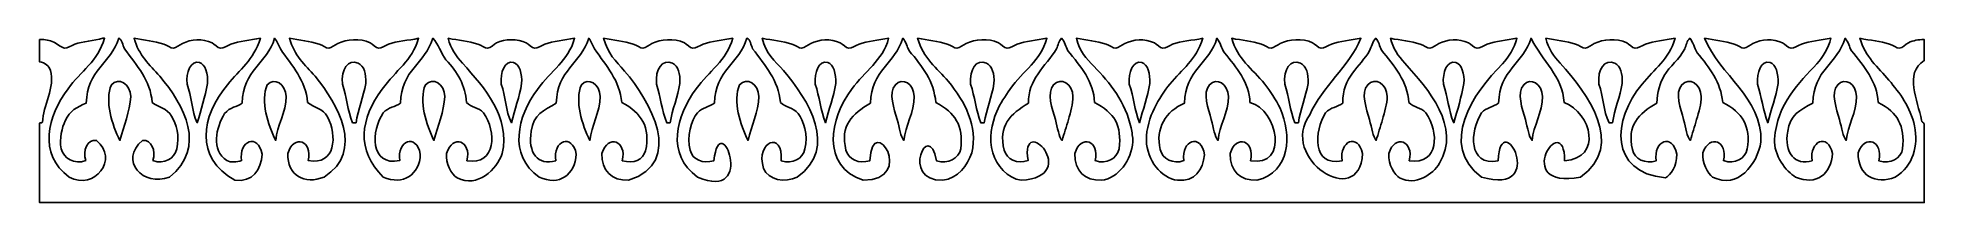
# Model space of a CAD drawing. Header units: centimetres. Extents: x -6.8 to 6.8, y -0.7 to 0.6.
import ezdxf

# ---------------------------------------------------------------- set-up
doc = ezdxf.new("R2010")
doc.units = ezdxf.units.CM
doc.header["$MEASUREMENT"] = 0
doc.layers.add('Layer 1', color=7, linetype='Continuous')

msp = doc.modelspace()

# ---------------------------------------------------------------- linework, layer by layer
at = {"layer": 'Layer 1', "color": 236}
for points, knots in [([(-6.35395, 0.59215), (-6.3512, 0.59215), (-6.34845, 0.59215), (-6.34572, 0.59215), (-6.34572, 0.59215), (-6.39229, 0.42745), (-6.51974, 0.35381), (-6.60914, 0.22885), (-6.60914, 0.22885), (-6.75727, 0.03091), (-6.82868, -0.24306), (-6.60091, -0.40813), (-6.60091, -0.40813), (-6.41755, -0.5071), (-6.23959, -0.2787), (-6.40337, -0.14392), (-6.40337, -0.14392), (-6.47171, -0.13511), (-6.50423, -0.21676), (-6.48158, -0.29018), (-6.48158, -0.29018), (-6.56405, -0.31868), (-6.64313, -0.27409), (-6.65856, -0.20525), (-6.65856, -0.20525), (-6.67541, -0.12995), (-6.65195, -0.05192), (-6.62975, -0.00234), (-6.62975, -0.00234), (-6.5976, 0.06944), (-6.54365, 0.09796), (-6.47746, 0.12503), (-6.47746, 0.12503), (-6.47174, 0.36387), (-6.29863, 0.41078), (-6.24283, 0.59215), (-6.24283, 0.59215), (-6.21727, 0.58247), (-6.21508, 0.54336), (-6.20169, 0.51664), (-6.20169, 0.51664), (-6.10882, 0.39117), (-6.01609, 0.29141), (-6, 0.12974), (-6, 0.12974), (-5.95695, 0.0918), (-5.89398, 0.0887), (-5.86006, 0.03065), (-5.86006, 0.03065), (-5.82754, -0.02499), (-5.80048, -0.11339), (-5.82302, -0.20528), (-5.82302, -0.20528), (-5.84069, -0.27733), (-5.91052, -0.31799), (-5.9959, -0.29021), (-5.9959, -0.29021), (-5.97394, -0.21703), (-6.00442, -0.13887), (-6.06998, -0.14395), (-6.06998, -0.14395), (-6.24548, -0.28874), (-6.06239, -0.48441), (-5.87654, -0.40816), (-5.87654, -0.40816), (-5.60531, -0.19723), (-5.76725, 0.11052), (-5.94652, 0.31849), (-5.94652, 0.31849), (-6.02039, 0.40252), (-6.09844, 0.46959), (-6.13173, 0.59215), (-6.13173, 0.59215), (-6.05897, 0.57747), (-5.98433, 0.57302), (-5.91771, 0.54968), (-5.91771, 0.54968), (-5.89302, 0.54103), (-5.86609, 0.52095), (-5.84773, 0.52137), (-5.84773, 0.52137), (-5.82781, 0.52182), (-5.80085, 0.54502), (-5.78188, 0.55439), (-5.78188, 0.55439), (-5.72036, 0.58476), (-5.63752, 0.59326), (-5.56786, 0.55913), (-5.56786, 0.55913), (-5.54982, 0.55029), (-5.52899, 0.52283), (-5.50613, 0.52137), (-5.50613, 0.52137), (-5.48637, 0.5201), (-5.45829, 0.5405), (-5.43205, 0.54968), (-5.43205, 0.54968), (-5.37016, 0.57135), (-5.29296, 0.57781), (-5.218, 0.59215), (-5.218, 0.59215), (-5.26975, 0.43263), (-5.36646, 0.36852), (-5.45671, 0.25713), (-5.45671, 0.25713), (-5.6472, 0.02742), (-5.69555, -0.26732), (-5.40321, -0.43174), (-5.40321, -0.43174), (-5.27303, -0.44567), (-5.21442, -0.35697), (-5.20567, -0.24299), (-5.20567, -0.24299), (-5.23438, -0.08975), (-5.37714, -0.1456), (-5.35386, -0.29019), (-5.35386, -0.29019), (-5.39029, -0.30196), (-5.43001, -0.30397), (-5.46086, -0.29019), (-5.46086, -0.29019), (-5.57971, -0.21102), (-5.5378, -0.05347), (-5.47732, 0.04954), (-5.47732, 0.04954), (-5.43795, 0.09783), (-5.38575, 0.09568), (-5.34974, 0.12503), (-5.34974, 0.12503), (-5.34405, 0.36387), (-5.17093, 0.41078), (-5.11513, 0.59215), (-5.11513, 0.59215), (-5.09587, 0.56987), (-5.08669, 0.54151), (-5.07396, 0.51664), (-5.07396, 0.51664), (-4.98592, 0.38898), (-4.8925, 0.29085), (-4.8764, 0.12974), (-4.8764, 0.12974), (-4.83216, 0.09077), (-4.76546, 0.0873), (-4.73236, 0.02592), (-4.73236, 0.02592), (-4.66133, -0.11086), (-4.67344, -0.32568), (-4.8723, -0.2902), (-4.8723, -0.2902), (-4.83834, -0.14664), (-4.97561, -0.09636), (-5.02047, -0.23829), (-5.02047, -0.23829), (-5.02441, -0.39957), (-4.89774, -0.46453), (-4.75705, -0.40815), (-4.75705, -0.40815), (-4.46393, -0.22012), (-4.65594, 0.11477), (-4.8229, 0.3185), (-4.8229, 0.3185), (-4.89701, 0.40277), (-4.9726, 0.46611), (-5.00811, 0.59216), (-5.00811, 0.59216), (-4.93651, 0.57785), (-4.85941, 0.57255), (-4.79409, 0.54969), (-4.79409, 0.54969), (-4.76856, 0.54075), (-4.74265, 0.52096), (-4.72411, 0.52138), (-4.72411, 0.52138), (-4.70432, 0.52183), (-4.67749, 0.5449), (-4.65826, 0.5544), (-4.65826, 0.5544), (-4.59481, 0.58575), (-4.49663, 0.59488), (-4.42365, 0.55914), (-4.42365, 0.55914), (-4.40542, 0.5502), (-4.38494, 0.52287), (-4.36192, 0.52138), (-4.36192, 0.52138), (-4.34168, 0.52008), (-4.31832, 0.53998), (-4.29194, 0.54969), (-4.29194, 0.54969), (-4.23045, 0.57231), (-4.14806, 0.57647), (-4.07384, 0.59216), (-4.07384, 0.59216), (-4.12221, 0.42637), (-4.23841, 0.36515), (-4.33726, 0.22412), (-4.33726, 0.22412), (-4.49391, 0.01735), (-4.53052, -0.21706), (-4.32906, -0.40813), (-4.32906, -0.40813), (-4.18693, -0.471), (-4.06376, -0.39061), (-4.06151, -0.24298), (-4.06151, -0.24298), (-4.09022, -0.08974), (-4.23298, -0.14559), (-4.2097, -0.29018), (-4.2097, -0.29018), (-4.42709, -0.33227), (-4.4186, -0.07168), (-4.32905, 0.05425), (-4.32905, 0.05425), (-4.29246, 0.09558), (-4.2433, 0.09642), (-4.20557, 0.12503), (-4.20557, 0.12503), (-4.19988, 0.36387), (-4.02676, 0.41078), (-3.97096, 0.59215), (-3.97096, 0.59215), (-3.92863, 0.55114), (-3.91327, 0.48557), (-3.87629, 0.43644), (-3.87629, 0.43644), (-3.79178, 0.35023), (-3.73519, 0.25137), (-3.72812, 0.12973), (-3.72812, 0.12973), (-3.69264, 0.09327), (-3.64163, 0.09602), (-3.60464, 0.05422), (-3.60464, 0.05422), (-3.5084, -0.07616), (-3.51168, -0.32811), (-3.72402, -0.29024), (-3.72402, -0.29024), (-3.69006, -0.14668), (-3.82733, -0.0964), (-3.87219, -0.23833), (-3.87219, -0.23833), (-3.8783, -0.30932), (-3.83999, -0.38814), (-3.79398, -0.41293), (-3.79398, -0.41293), (-3.64851, -0.49122), (-3.50693, -0.3516), (-3.46883, -0.23833), (-3.46883, -0.23833), (-3.41128, 0.02584), (-3.59247, 0.2306), (-3.75693, 0.41281), (-3.75693, 0.41281), (-3.80231, 0.46258), (-3.84207, 0.51819), (-3.85983, 0.59209), (-3.85983, 0.59209), (-3.78591, 0.57719), (-3.71275, 0.57307), (-3.64581, 0.54962), (-3.64581, 0.54962), (-3.62046, 0.54076), (-3.59453, 0.52089), (-3.57583, 0.52131), (-3.57583, 0.52131), (-3.55223, 0.52184), (-3.53164, 0.54843), (-3.50998, 0.55907), (-3.50998, 0.55907), (-3.44944, 0.58873), (-3.35946, 0.59019), (-3.29596, 0.55907), (-3.29596, 0.55907), (-3.27768, 0.5501), (-3.25664, 0.52274), (-3.23423, 0.52131), (-3.23423, 0.52131), (-3.21425, 0.52004), (-3.18745, 0.54004), (-3.16015, 0.54962), (-3.16015, 0.54962), (-3.09988, 0.57073), (-3.02019, 0.57812), (-2.94613, 0.59209), (-2.94613, 0.59209), (-2.99172, 0.42474), (-3.11623, 0.36248), (-3.21365, 0.22405), (-3.21365, 0.22405), (-3.35942, 0.02887), (-3.42893, -0.24845), (-3.20129, -0.4082), (-3.20129, -0.4082), (-3.05756, -0.47611), (-2.94304, -0.39267), (-2.93377, -0.24305), (-2.93377, -0.24305), (-2.96157, -0.08968), (-3.10527, -0.14549), (-3.08196, -0.29025), (-3.08196, -0.29025), (-3.21079, -0.32925), (-3.28662, -0.23225), (-3.25891, -0.07792), (-3.25891, -0.07792), (-3.24517, 0.04341), (-3.16732, 0.0709), (-3.07783, 0.12496), (-3.07783, 0.12496), (-3.07214, 0.3638), (-2.89902, 0.41071), (-2.84322, 0.59208), (-2.84322, 0.59208), (-2.82396, 0.5698), (-2.81478, 0.54144), (-2.80205, 0.51657), (-2.80205, 0.51657), (-2.71403, 0.38891), (-2.62061, 0.29077), (-2.60451, 0.12967), (-2.60451, 0.12967), (-2.46066, 0.05447), (-2.3971, -0.04727), (-2.43163, -0.2195), (-2.43163, -0.2195), (-2.45362, -0.28229), (-2.51556, -0.31581), (-2.60038, -0.2903), (-2.60038, -0.2903), (-2.56642, -0.14674), (-2.70369, -0.09646), (-2.74855, -0.23839), (-2.74855, -0.23839), (-2.75317, -0.35949), (-2.67513, -0.43513), (-2.55511, -0.43183), (-2.55511, -0.43183), (-2.14492, -0.29958), (-2.40045, 0.141), (-2.58392, 0.35615), (-2.58392, 0.35615), (-2.65131, 0.43198), (-2.70433, 0.47754), (-2.73619, 0.59208), (-2.73619, 0.59208), (-2.66459, 0.57777), (-2.58749, 0.57247), (-2.52217, 0.54961), (-2.52217, 0.54961), (-2.49664, 0.54067), (-2.47073, 0.52088), (-2.45219, 0.5213), (-2.45219, 0.5213), (-2.43116, 0.52178), (-2.40549, 0.54487), (-2.38634, 0.55432), (-2.38634, 0.55432), (-2.32543, 0.5844), (-2.22571, 0.5953), (-2.15173, 0.55906), (-2.15173, 0.55906), (-2.13406, 0.55038), (-2.11141, 0.52268), (-2.09, 0.5213), (-2.09, 0.5213), (-2.0701, 0.52003), (-2.04285, 0.54016), (-2.01592, 0.54961), (-2.01592, 0.54961), (-1.95504, 0.57094), (-1.87566, 0.57808), (-1.8019, 0.59208), (-1.8019, 0.59208), (-1.84728, 0.42886), (-1.97491, 0.35517), (-2.06532, 0.22878), (-2.06532, 0.22878), (-2.21357, 0.03109), (-2.28506, -0.24336), (-2.05709, -0.4082), (-2.05709, -0.4082), (-1.62587, -0.59424), (-1.89545, 0.1084), (-1.93776, -0.29025), (-1.93776, -0.29025), (-2.02036, -0.31422), (-2.09077, -0.28385), (-2.11061, -0.21474), (-2.11061, -0.21474), (-2.13731, -0.12174), (-2.09937, 0.00645), (-2.05711, 0.05421), (-2.05711, 0.05421), (-2.02015, 0.09599), (-1.9762, 0.09392), (-1.93363, 0.12499), (-1.93363, 0.12499), (-1.92797, 0.36383), (-1.75482, 0.41074), (-1.69902, 0.59211), (-1.69902, 0.59211), (-1.67346, 0.58243), (-1.67129, 0.54332), (-1.65788, 0.5166), (-1.65788, 0.5166), (-1.56501, 0.39113), (-1.47228, 0.29137), (-1.45619, 0.1297), (-1.45619, 0.1297), (-1.41928, 0.09255), (-1.36583, 0.09517), (-1.32861, 0.0495), (-1.32861, 0.0495), (-1.29014, 0.00227), (-1.25527, -0.10766), (-1.27924, -0.20532), (-1.27924, -0.20532), (-1.29691, -0.27737), (-1.36674, -0.31803), (-1.45209, -0.29025), (-1.45209, -0.29025), (-1.43384, -0.07349), (-1.63813, -0.14707), (-1.57967, -0.34687), (-1.57967, -0.34687), (-1.54387, -0.42789), (-1.4237, -0.45368), (-1.33684, -0.4082), (-1.33684, -0.4082), (-1.03461, -0.19748), (-1.25486, 0.14757), (-1.43561, 0.36089), (-1.43561, 0.36089), (-1.49718, 0.4286), (-1.56182, 0.48207), (-1.5879, 0.59208), (-1.5879, 0.59208), (-1.51398, 0.57718), (-1.44082, 0.57306), (-1.37388, 0.54961), (-1.37388, 0.54961), (-1.34853, 0.54075), (-1.3226, 0.52088), (-1.3039, 0.5213), (-1.3039, 0.5213), (-1.28271, 0.52178), (-1.25736, 0.5448), (-1.23805, 0.55432), (-1.23805, 0.55432), (-1.17841, 0.58377), (-1.09441, 0.59353), (-1.02403, 0.55906), (-1.02403, 0.55906), (-1.00593, 0.5502), (-0.98416, 0.52271), (-0.9623, 0.5213), (-0.9623, 0.5213), (-0.94232, 0.52003), (-0.91552, 0.54003), (-0.88822, 0.54961), (-0.88822, 0.54961), (-0.82795, 0.57072), (-0.74826, 0.57811), (-0.6742, 0.59208), (-0.6742, 0.59208), (-0.71944, 0.42574), (-0.84642, 0.35949), (-0.94172, 0.22404), (-0.94172, 0.22404), (-1.1008, 0.01618), (-1.16368, -0.32835), (-0.85941, -0.43178), (-0.85941, -0.43178), (-0.46809, -0.43506), (-0.79193, 0.07584), (-0.81004, -0.29023), (-0.81004, -0.29023), (-0.88918, -0.31743), (-0.96464, -0.2783), (-0.98289, -0.21472), (-0.98289, -0.21472), (-1.02727, -0.03341), (-0.9366, 0.04431), (-0.80591, 0.12501), (-0.80591, 0.12501), (-0.80022, 0.36385), (-0.6271, 0.41076), (-0.5713, 0.59213), (-0.5713, 0.59213), (-0.54653, 0.56369), (-0.54251, 0.53207), (-0.52603, 0.50249), (-0.52603, 0.50249), (-0.42898, 0.38733), (-0.34798, 0.28422), (-0.33259, 0.12974), (-0.33259, 0.12974), (-0.19126, 0.05567), (-0.13453, -0.03544), (-0.15148, -0.2053), (-0.15148, -0.2053), (-0.16593, -0.26983), (-0.24591, -0.3214), (-0.32846, -0.29023), (-0.32846, -0.29023), (-0.38186, 0.01784), (-0.59333, -0.43736), (-0.28319, -0.43178), (-0.28319, -0.43178), (-0.17426, -0.41837), (-0.10256, -0.32446), (-0.07327, -0.23361), (-0.07327, -0.23361), (-0.02457, -0.04039), (-0.12482, 0.13485), (-0.24202, 0.28069), (-0.24202, 0.28069), (-0.32531, 0.37954), (-0.42305, 0.44598), (-0.46427, 0.5921), (-0.46427, 0.5921), (-0.39267, 0.57779), (-0.31557, 0.57249), (-0.25025, 0.54963), (-0.25025, 0.54963), (-0.22472, 0.54069), (-0.19881, 0.5209), (-0.18027, 0.52132), (-0.18027, 0.52132), (-0.16048, 0.52177), (-0.13368, 0.54484), (-0.11442, 0.55434), (-0.11442, 0.55434), (-0.05097, 0.58569), (0.04719, 0.59482), (0.12019, 0.55908), (0.12019, 0.55908), (0.13842, 0.55014), (0.1589, 0.52281), (0.18192, 0.52132), (0.18192, 0.52132), (0.20182, 0.52005), (0.22907, 0.54018), (0.256, 0.54963), (0.256, 0.54963), (0.31688, 0.57096), (0.39626, 0.5781), (0.47002, 0.5921), (0.47002, 0.5921), (0.42385, 0.42396), (0.3009, 0.3639), (0.2025, 0.22406), (0.2025, 0.22406), (0.17067, 0.17882), (0.13305, 0.12116), (0.10783, 0.06364), (0.10783, 0.06364), (0.07129, -0.01978), (0.04774, -0.13649), (0.07902, -0.23359), (0.07902, -0.23359), (0.10842, -0.32482), (0.18205, -0.41673), (0.28481, -0.43176), (0.28481, -0.43176), (0.73023, -0.40243), (0.27614, 0.07035), (0.33418, -0.29021), (0.33418, -0.29021), (0.25504, -0.31741), (0.17956, -0.27828), (0.16133, -0.2147), (0.16133, -0.2147), (0.11824, -0.03494), (0.20649, 0.0453), (0.33831, 0.12503), (0.33831, 0.12503), (0.33059, 0.29388), (0.46031, 0.3872), (0.53998, 0.51667), (0.53998, 0.51667), (0.55228, 0.54114), (0.5548, 0.57289), (0.57702, 0.59218), (0.57702, 0.59218), (0.60179, 0.56374), (0.60581, 0.53212), (0.62229, 0.50254), (0.62229, 0.50254), (0.71448, 0.39224), (0.80862, 0.27832), (0.81573, 0.12979), (0.81573, 0.12979), (0.95737, 0.05481), (1.01439, -0.03446), (0.99271, -0.20525), (0.99271, -0.20525), (0.97501, -0.2773), (0.90519, -0.31796), (0.81986, -0.29018), (0.81986, -0.29018), (0.85379, -0.14661), (0.71654, -0.09636), (0.67167, -0.23827), (0.67167, -0.23827), (0.67014, -0.36788), (0.74426, -0.43322), (0.86513, -0.43173), (0.86513, -0.43173), (0.98882, -0.41652), (1.08383, -0.28473), (1.09151, -0.15336), (1.09151, -0.15336), (1.09342, -0.12034), (1.08532, -0.08552), (1.07915, -0.05427), (1.07915, -0.05427), (1.04258, 0.13147), (0.92262, 0.27339), (0.81163, 0.38925), (0.81163, 0.38925), (0.75236, 0.45111), (0.71104, 0.49024), (0.68405, 0.59213), (0.68405, 0.59213), (0.75681, 0.57745), (0.83145, 0.573), (0.89807, 0.54966), (0.89807, 0.54966), (0.92276, 0.54101), (0.94966, 0.52093), (0.96805, 0.52135), (0.96805, 0.52135), (0.98969, 0.52185), (1.01343, 0.54426), (1.0339, 0.55437), (1.0339, 0.55437), (1.0934, 0.58377), (1.17722, 0.59371), (1.24792, 0.55911), (1.24792, 0.55911), (1.26522, 0.55062), (1.28737, 0.52278), (1.30965, 0.52135), (1.30965, 0.52135), (1.32984, 0.52005), (1.3546, 0.54045), (1.37963, 0.54966), (1.37963, 0.54966), (1.44186, 0.57255), (1.5215, 0.57601), (1.59775, 0.59213), (1.59775, 0.59213), (1.5483, 0.43171), (1.44863, 0.37049), (1.35904, 0.26185), (1.35904, 0.26185), (1.32118, 0.21594), (1.28006, 0.15165), (1.24794, 0.08725), (1.24794, 0.08725), (1.21688, 0.02505), (1.18828, -0.05938), (1.19031, -0.14394), (1.19031, -0.14394), (1.19367, -0.28475), (1.29572, -0.41686), (1.41666, -0.43175), (1.41666, -0.43175), (1.54206, -0.44359), (1.59839, -0.35731), (1.61012, -0.24773), (1.61012, -0.24773), (1.58786, -0.0911), (1.43797, -0.14147), (1.46195, -0.2902), (1.46195, -0.2902), (1.37974, -0.31774), (1.30698, -0.27774), (1.2891, -0.20998), (1.2891, -0.20998), (1.25613, -0.05642), (1.32711, 0.06405), (1.46605, 0.12501), (1.46605, 0.12501), (1.47174, 0.36385), (1.64486, 0.41076), (1.70063, 0.59213), (1.70063, 0.59213), (1.72846, 0.55893), (1.73127, 0.52231), (1.75413, 0.48833), (1.75413, 0.48833), (1.84286, 0.38301), (1.93319, 0.27203), (1.93936, 0.12971), (1.93936, 0.12971), (2.14271, 0.07682), (2.21991, -0.33879), (1.94346, -0.29026), (1.94346, -0.29026), (1.97743, -0.14669), (1.84017, -0.09644), (1.79529, -0.23835), (1.79529, -0.23835), (1.79367, -0.3683), (1.86791, -0.43257), (1.98875, -0.43181), (1.98875, -0.43181), (2.23569, -0.37121), (2.24013, -0.10712), (2.15747, 0.0872), (2.15747, 0.0872), (2.12673, 0.14885), (2.08691, 0.21261), (2.04637, 0.2618), (2.04637, 0.2618), (1.95493, 0.37266), (1.84701, 0.44577), (1.80766, 0.59208), (1.80766, 0.59208), (1.88063, 0.5774), (1.9553, 0.57285), (2.02168, 0.54961), (2.02168, 0.54961), (2.04705, 0.54075), (2.07306, 0.52088), (2.09166, 0.5213), (2.09166, 0.5213), (2.11169, 0.52175), (2.13881, 0.54509), (2.15749, 0.55432), (2.15749, 0.55432), (2.22144, 0.58591), (2.31992, 0.5944), (2.3921, 0.55906), (2.3921, 0.55906), (2.41139, 0.54961), (2.43115, 0.52276), (2.45383, 0.5213), (2.45383, 0.5213), (2.47394, 0.52), (2.50122, 0.54027), (2.52791, 0.54961), (2.52791, 0.54961), (2.58821, 0.57072), (2.66793, 0.57811), (2.74193, 0.59208), (2.74193, 0.59208), (2.65432, 0.38365), (2.4647, 0.2495), (2.37151, 0.04003), (2.37151, 0.04003), (2.14581, -0.26933), (2.72664, -0.6542), (2.75428, -0.23836), (2.75428, -0.23836), (2.71988, -0.08838), (2.58346, -0.14974), (2.60611, -0.29027), (2.60611, -0.29027), (2.38536, -0.33843), (2.40228, -0.07294), (2.48676, 0.05416), (2.48676, 0.05416), (2.52335, 0.09549), (2.57249, 0.09633), (2.61021, 0.12494), (2.61021, 0.12494), (2.60666, 0.31652), (2.73843, 0.38532), (2.80367, 0.50242), (2.80367, 0.50242), (2.82015, 0.532), (2.82418, 0.56362), (2.84894, 0.59206), (2.84894, 0.59206), (2.87402, 0.56751), (2.87476, 0.53555), (2.89011, 0.50713), (2.89011, 0.50713), (2.98224, 0.39393), (3.08031, 0.28087), (3.08767, 0.12968), (3.08767, 0.12968), (3.12678, 0.09084), (3.17295, 0.09732), (3.21112, 0.05417), (3.21112, 0.05417), (3.30948, -0.08268), (3.30606, -0.32285), (3.09177, -0.29026), (3.09177, -0.29026), (3.12654, -0.14716), (2.98695, -0.09555), (2.9436, -0.23835), (2.9436, -0.23835), (2.93648, -0.32077), (2.98726, -0.39435), (3.02178, -0.41295), (3.02178, -0.41295), (3.13947, -0.47629), (3.26247, -0.38744), (3.30988, -0.30913), (3.30988, -0.30913), (3.46799, -0.04786), (3.2295, 0.22586), (3.05882, 0.41279), (3.05882, 0.41279), (3.01159, 0.4646), (2.97259, 0.52132), (2.95592, 0.59207), (2.95592, 0.59207), (3.02865, 0.57739), (3.10329, 0.57291), (3.16994, 0.5496), (3.16994, 0.5496), (3.19463, 0.54095), (3.22153, 0.52087), (3.2399, 0.52129), (3.2399, 0.52129), (3.26157, 0.52179), (3.28528, 0.5442), (3.30575, 0.55431), (3.30575, 0.55431), (3.36528, 0.58371), (3.4491, 0.59365), (3.51977, 0.55905), (3.51977, 0.55905), (3.53707, 0.55056), (3.55925, 0.52272), (3.5815, 0.52129), (3.5815, 0.52129), (3.60126, 0.52002), (3.62936, 0.54042), (3.65561, 0.5496), (3.65561, 0.5496), (3.71747, 0.57127), (3.79468, 0.57773), (3.86963, 0.59207), (3.86963, 0.59207), (3.84997, 0.52156), (3.81351, 0.45864), (3.76671, 0.40805), (3.76671, 0.40805), (3.55329, 0.20373), (3.30027, -0.18072), (3.61444, -0.40824), (3.61444, -0.40824), (4.10445, -0.55142), (3.7539, 0.11754), (3.73379, -0.29026), (3.73379, -0.29026), (3.5131, -0.33448), (3.53035, -0.07445), (3.61444, 0.0542), (3.61444, 0.0542), (3.6514, 0.09598), (3.69535, 0.09391), (3.73789, 0.12498), (3.73789, 0.12498), (3.74358, 0.36382), (3.9167, 0.41073), (3.9725, 0.5921), (3.9725, 0.5921), (4.05097, 0.43422), (4.2022, 0.31512), (4.21123, 0.12971), (4.21123, 0.12971), (4.41063, 0.05089), (4.48973, -0.27176), (4.21533, -0.29024), (4.21533, -0.29024), (4.21341, 0.09459), (3.81836, -0.50584), (4.33056, -0.40822), (4.33056, -0.40822), (4.65799, -0.17659), (4.38096, 0.19575), (4.18239, 0.41281), (4.18239, 0.41281), (4.13752, 0.46202), (4.0973, 0.5178), (4.07947, 0.59209), (4.07947, 0.59209), (4.15107, 0.57778), (4.22817, 0.57248), (4.29349, 0.54962), (4.29349, 0.54962), (4.31905, 0.54068), (4.34495, 0.52089), (4.36347, 0.52131), (4.36347, 0.52131), (4.38326, 0.52176), (4.41009, 0.54483), (4.42932, 0.55433), (4.42932, 0.55433), (4.49277, 0.58568), (4.59093, 0.59481), (4.6639, 0.55907), (4.6639, 0.55907), (4.68213, 0.55013), (4.70264, 0.5228), (4.72565, 0.52131), (4.72565, 0.52131), (4.74555, 0.52004), (4.77277, 0.54017), (4.79973, 0.54962), (4.79973, 0.54962), (4.86061, 0.57095), (4.93999, 0.57809), (5.01375, 0.59209), (5.01375, 0.59209), (4.97054, 0.44062), (4.86394, 0.3696), (4.77504, 0.26181), (4.77504, 0.26181), (4.56039, 0.00537), (4.53568, -0.3773), (4.94376, -0.41293), (4.94376, -0.41293), (4.9813, -0.39385), (5.03081, -0.32845), (5.02607, -0.24304), (5.02607, -0.24304), (4.99849, -0.08962), (4.85457, -0.14544), (4.87788, -0.29024), (4.87788, -0.29024), (4.7975, -0.31858), (4.72143, -0.27701), (4.70503, -0.21002), (4.70503, -0.21002), (4.66537, -0.03191), (4.75005, 0.04604), (4.88201, 0.125), (4.88201, 0.125), (4.8846, 0.20654), (4.90458, 0.26933), (4.93548, 0.32317), (4.93548, 0.32317), (4.97504, 0.39204), (5.04544, 0.44054), (5.08367, 0.51663), (5.08367, 0.51663), (5.09595, 0.5411), (5.09849, 0.57285), (5.12069, 0.59214), (5.12069, 0.59214), (5.1453, 0.56343), (5.15249, 0.52364), (5.17419, 0.48834), (5.17419, 0.48834), (5.26516, 0.37728), (5.3429, 0.27764), (5.3594, 0.12975), (5.3594, 0.12975), (5.5023, 0.05784), (5.56151, -0.04069), (5.53638, -0.20527), (5.53638, -0.20527), (5.51868, -0.27732), (5.44886, -0.31798), (5.36353, -0.2902), (5.36353, -0.2902), (5.39816, -0.14989), (5.26398, -0.09594), (5.21534, -0.23358), (5.21534, -0.23358), (5.20798, -0.30023), (5.25045, -0.3854), (5.28532, -0.40818), (5.28532, -0.40818), (5.46936, -0.49832), (5.60707, -0.31939), (5.63518, -0.15339), (5.63518, -0.15339), (5.64392, 0.16505), (5.33668, 0.32658), (5.22764, 0.59213), (5.22764, 0.59213), (5.3004, 0.57745), (5.37504, 0.57297), (5.44166, 0.54966), (5.44166, 0.54966), (5.46635, 0.54101), (5.49325, 0.52093), (5.51164, 0.52135), (5.51164, 0.52135), (5.53156, 0.5218), (5.55852, 0.545), (5.57749, 0.55437), (5.57749, 0.55437), (5.63898, 0.58474), (5.72182, 0.59324), (5.79151, 0.55911), (5.79151, 0.55911), (5.80955, 0.55027), (5.83038, 0.52281), (5.85324, 0.52135), (5.85324, 0.52135), (5.87298, 0.52008), (5.90108, 0.54048), (5.92732, 0.54966), (5.92732, 0.54966), (5.98929, 0.57136), (6.06633, 0.57776), (6.14134, 0.59213), (6.14134, 0.59213), (6.11991, 0.51784), (6.08493, 0.45833), (6.03844, 0.40811), (6.03844, 0.40811), (5.91287, 0.2724), (5.75142, 0.12228), (5.73388, -0.1345), (5.73388, -0.1345), (5.72589, -0.25108), (5.81587, -0.37083), (5.88615, -0.40819), (5.88615, -0.40819), (6.03614, -0.47436), (6.14356, -0.38369), (6.1537, -0.23833), (6.1537, -0.23833), (6.11929, -0.08836), (5.98287, -0.1497), (6.00553, -0.29024), (6.00553, -0.29024), (5.88065, -0.33178), (5.80117, -0.23047), (5.82855, -0.07791), (5.82855, -0.07791), (5.84361, 0.0378), (5.91741, 0.07686), (6.00966, 0.12497), (6.00966, 0.12497), (6.01535, 0.36381), (6.18847, 0.41072), (6.24424, 0.59209), (6.24424, 0.59209), (6.26903, 0.56365), (6.27305, 0.53203), (6.28954, 0.50245), (6.28954, 0.50245), (6.38146, 0.39184), (6.47583, 0.27833), (6.48298, 0.1297), (6.48298, 0.1297), (6.62701, 0.0559), (6.67483, -0.03597), (6.65999, -0.20532), (6.65999, -0.20532), (6.64914, -0.27284), (6.57355, -0.31959), (6.48711, -0.29025), (6.48711, -0.29025), (6.52256, -0.15042), (6.38593, -0.09499), (6.33894, -0.23363), (6.33894, -0.23363), (6.33272, -0.39578), (6.46526, -0.46842), (6.60649, -0.40823), (6.60649, -0.40823), (6.73783, -0.32637), (6.77357, -0.18271), (6.74643, -0.04019), (6.74643, -0.04019), (6.71555, 0.09805), (6.63872, 0.19759), (6.56122, 0.29009), (6.56122, 0.29009), (6.48179, 0.38486), (6.38911, 0.45694), (6.3513, 0.59206), (6.3513, 0.59206), (6.42917, 0.5764), (6.49746, 0.57335), (6.56532, 0.54959), (6.56532, 0.54959), (6.5895, 0.54112), (6.61702, 0.52088), (6.6353, 0.52128), (6.6353, 0.52128), (6.66049, 0.52184), (6.67922, 0.54829), (6.70113, 0.55904), (6.70113, 0.55904), (6.73899, 0.57759), (6.77056, 0.58264), (6.81636, 0.58264), (6.81636, 0.58264), (6.81636, 0.53232), (6.81636, 0.48197), (6.81636, 0.43164), (6.81636, 0.43164), (6.66741, 0.33934), (6.7712, 0.14308), (6.7958, 0.00225), (6.7958, 0.00225), (6.79585, -0.01497), (6.81263, -0.01304), (6.81636, -0.02603), (6.81636, -0.02603), (6.81636, -0.21478), (6.81636, -0.40351), (6.81636, -0.59224), (6.81636, -0.59224), (2.27214, -0.59224), (-2.2706, -0.59224), (-6.81497, -0.59224), (-6.81497, -0.59224), (-6.81497, -0.40507), (-6.81497, -0.21793), (-6.81497, -0.03074), (-6.81497, -0.03074), (-6.82325, -0.00706), (-6.79624, -0.02386), (-6.79439, -0.01185), (-6.79439, -0.01185), (-6.79047, 0.10205), (-6.69993, 0.24136), (-6.73676, 0.3609), (-6.73676, 0.3609), (-6.74703, 0.39408), (-6.7747, 0.41535), (-6.815, 0.42226), (-6.815, 0.42226), (-6.815, 0.47573), (-6.815, 0.5292), (-6.815, 0.58268), (-6.815, 0.58268), (-6.77272, 0.58617), (-6.74481, 0.57768), (-6.7121, 0.56382), (-6.7121, 0.56382), (-6.68482, 0.55223), (-6.65807, 0.52289), (-6.63392, 0.52135), (-6.63392, 0.52135), (-6.61521, 0.52016), (-6.58783, 0.53984), (-6.55984, 0.54966), (-6.55984, 0.54966), (-6.50597, 0.5685), (-6.41945, 0.57755), (-6.35815, 0.59213), (-6.35815, 0.59213), (-6.3568, 0.59213), (-6.35542, 0.59213), (-6.35405, 0.59213), (-6.35405, 0.59213), (-6.35405, 0.59213), (-6.35395, 0.59215), (-6.35395, 0.59215)], [0, 0, 0, 0, 0.00344828, 0.00344828, 0.00344828, 0.00344828, 0.00689655, 0.00689655, 0.00689655, 0.00689655, 0.01034483, 0.01034483, 0.01034483, 0.01034483, 0.0137931, 0.0137931, 0.0137931, 0.0137931, 0.01724138, 0.01724138, 0.01724138, 0.01724138, 0.02068966, 0.02068966, 0.02068966, 0.02068966, 0.02413793, 0.02413793, 0.02413793, 0.02413793, 0.02758621, 0.02758621, 0.02758621, 0.02758621, 0.03103448, 0.03103448, 0.03103448, 0.03103448, 0.03448276, 0.03448276, 0.03448276, 0.03448276, 0.03793103, 0.03793103, 0.03793103, 0.03793103, 0.04137931, 0.04137931, 0.04137931, 0.04137931, 0.04482759, 0.04482759, 0.04482759, 0.04482759, 0.04827586, 0.04827586, 0.04827586, 0.04827586, 0.05172414, 0.05172414, 0.05172414, 0.05172414, 0.05517241, 0.05517241, 0.05517241, 0.05517241, 0.05862069, 0.05862069, 0.05862069, 0.05862069, 0.06206897, 0.06206897, 0.06206897, 0.06206897, 0.06551724, 0.06551724, 0.06551724, 0.06551724, 0.06896552, 0.06896552, 0.06896552, 0.06896552, 0.07241379, 0.07241379, 0.07241379, 0.07241379, 0.07586207, 0.07586207, 0.07586207, 0.07586207, 0.07931034, 0.07931034, 0.07931034, 0.07931034, 0.08275862, 0.08275862, 0.08275862, 0.08275862, 0.0862069, 0.0862069, 0.0862069, 0.0862069, 0.08965517, 0.08965517, 0.08965517, 0.08965517, 0.09310345, 0.09310345, 0.09310345, 0.09310345, 0.09655172, 0.09655172, 0.09655172, 0.09655172, 0.1, 0.1, 0.1, 0.1, 0.10344828, 0.10344828, 0.10344828, 0.10344828, 0.10689655, 0.10689655, 0.10689655, 0.10689655, 0.11034483, 0.11034483, 0.11034483, 0.11034483, 0.1137931, 0.1137931, 0.1137931, 0.1137931, 0.11724138, 0.11724138, 0.11724138, 0.11724138, 0.12068966, 0.12068966, 0.12068966, 0.12068966, 0.12413793, 0.12413793, 0.12413793, 0.12413793, 0.12758621, 0.12758621, 0.12758621, 0.12758621, 0.13103448, 0.13103448, 0.13103448, 0.13103448, 0.13448276, 0.13448276, 0.13448276, 0.13448276, 0.13793103, 0.13793103, 0.13793103, 0.13793103, 0.14137931, 0.14137931, 0.14137931, 0.14137931, 0.14482759, 0.14482759, 0.14482759, 0.14482759, 0.14827586, 0.14827586, 0.14827586, 0.14827586, 0.15172414, 0.15172414, 0.15172414, 0.15172414, 0.15517241, 0.15517241, 0.15517241, 0.15517241, 0.15862069, 0.15862069, 0.15862069, 0.15862069, 0.16206897, 0.16206897, 0.16206897, 0.16206897, 0.16551724, 0.16551724, 0.16551724, 0.16551724, 0.16896552, 0.16896552, 0.16896552, 0.16896552, 0.17241379, 0.17241379, 0.17241379, 0.17241379, 0.17586207, 0.17586207, 0.17586207, 0.17586207, 0.17931034, 0.17931034, 0.17931034, 0.17931034, 0.18275862, 0.18275862, 0.18275862, 0.18275862, 0.1862069, 0.1862069, 0.1862069, 0.1862069, 0.18965517, 0.18965517, 0.18965517, 0.18965517, 0.19310345, 0.19310345, 0.19310345, 0.19310345, 0.19655172, 0.19655172, 0.19655172, 0.19655172, 0.2, 0.2, 0.2, 0.2, 0.20344828, 0.20344828, 0.20344828, 0.20344828, 0.20689655, 0.20689655, 0.20689655, 0.20689655, 0.21034483, 0.21034483, 0.21034483, 0.21034483, 0.2137931, 0.2137931, 0.2137931, 0.2137931, 0.21724138, 0.21724138, 0.21724138, 0.21724138, 0.22068966, 0.22068966, 0.22068966, 0.22068966, 0.22413793, 0.22413793, 0.22413793, 0.22413793, 0.22758621, 0.22758621, 0.22758621, 0.22758621, 0.23103448, 0.23103448, 0.23103448, 0.23103448, 0.23448276, 0.23448276, 0.23448276, 0.23448276, 0.23793103, 0.23793103, 0.23793103, 0.23793103, 0.24137931, 0.24137931, 0.24137931, 0.24137931, 0.24482759, 0.24482759, 0.24482759, 0.24482759, 0.24827586, 0.24827586, 0.24827586, 0.24827586, 0.25172414, 0.25172414, 0.25172414, 0.25172414, 0.25517241, 0.25517241, 0.25517241, 0.25517241, 0.25862069, 0.25862069, 0.25862069, 0.25862069, 0.26206897, 0.26206897, 0.26206897, 0.26206897, 0.26551724, 0.26551724, 0.26551724, 0.26551724, 0.26896552, 0.26896552, 0.26896552, 0.26896552, 0.27241379, 0.27241379, 0.27241379, 0.27241379, 0.27586207, 0.27586207, 0.27586207, 0.27586207, 0.27931034, 0.27931034, 0.27931034, 0.27931034, 0.28275862, 0.28275862, 0.28275862, 0.28275862, 0.2862069, 0.2862069, 0.2862069, 0.2862069, 0.28965517, 0.28965517, 0.28965517, 0.28965517, 0.29310345, 0.29310345, 0.29310345, 0.29310345, 0.29655172, 0.29655172, 0.29655172, 0.29655172, 0.3, 0.3, 0.3, 0.3, 0.30344828, 0.30344828, 0.30344828, 0.30344828, 0.30689655, 0.30689655, 0.30689655, 0.30689655, 0.31034483, 0.31034483, 0.31034483, 0.31034483, 0.3137931, 0.3137931, 0.3137931, 0.3137931, 0.31724138, 0.31724138, 0.31724138, 0.31724138, 0.32068966, 0.32068966, 0.32068966, 0.32068966, 0.32413793, 0.32413793, 0.32413793, 0.32413793, 0.32758621, 0.32758621, 0.32758621, 0.32758621, 0.33103448, 0.33103448, 0.33103448, 0.33103448, 0.33448276, 0.33448276, 0.33448276, 0.33448276, 0.33793103, 0.33793103, 0.33793103, 0.33793103, 0.34137931, 0.34137931, 0.34137931, 0.34137931, 0.34482759, 0.34482759, 0.34482759, 0.34482759, 0.34827586, 0.34827586, 0.34827586, 0.34827586, 0.35172414, 0.35172414, 0.35172414, 0.35172414, 0.35517241, 0.35517241, 0.35517241, 0.35517241, 0.35862069, 0.35862069, 0.35862069, 0.35862069, 0.36206897, 0.36206897, 0.36206897, 0.36206897, 0.36551724, 0.36551724, 0.36551724, 0.36551724, 0.36896552, 0.36896552, 0.36896552, 0.36896552, 0.37241379, 0.37241379, 0.37241379, 0.37241379, 0.37586207, 0.37586207, 0.37586207, 0.37586207, 0.37931034, 0.37931034, 0.37931034, 0.37931034, 0.38275862, 0.38275862, 0.38275862, 0.38275862, 0.3862069, 0.3862069, 0.3862069, 0.3862069, 0.38965517, 0.38965517, 0.38965517, 0.38965517, 0.39310345, 0.39310345, 0.39310345, 0.39310345, 0.39655172, 0.39655172, 0.39655172, 0.39655172, 0.4, 0.4, 0.4, 0.4, 0.40344828, 0.40344828, 0.40344828, 0.40344828, 0.40689655, 0.40689655, 0.40689655, 0.40689655, 0.41034483, 0.41034483, 0.41034483, 0.41034483, 0.4137931, 0.4137931, 0.4137931, 0.4137931, 0.41724138, 0.41724138, 0.41724138, 0.41724138, 0.42068966, 0.42068966, 0.42068966, 0.42068966, 0.42413793, 0.42413793, 0.42413793, 0.42413793, 0.42758621, 0.42758621, 0.42758621, 0.42758621, 0.43103448, 0.43103448, 0.43103448, 0.43103448, 0.43448276, 0.43448276, 0.43448276, 0.43448276, 0.43793103, 0.43793103, 0.43793103, 0.43793103, 0.44137931, 0.44137931, 0.44137931, 0.44137931, 0.44482759, 0.44482759, 0.44482759, 0.44482759, 0.44827586, 0.44827586, 0.44827586, 0.44827586, 0.45172414, 0.45172414, 0.45172414, 0.45172414, 0.45517241, 0.45517241, 0.45517241, 0.45517241, 0.45862069, 0.45862069, 0.45862069, 0.45862069, 0.46206897, 0.46206897, 0.46206897, 0.46206897, 0.46551724, 0.46551724, 0.46551724, 0.46551724, 0.46896552, 0.46896552, 0.46896552, 0.46896552, 0.47241379, 0.47241379, 0.47241379, 0.47241379, 0.47586207, 0.47586207, 0.47586207, 0.47586207, 0.47931034, 0.47931034, 0.47931034, 0.47931034, 0.48275862, 0.48275862, 0.48275862, 0.48275862, 0.4862069, 0.4862069, 0.4862069, 0.4862069, 0.48965517, 0.48965517, 0.48965517, 0.48965517, 0.49310345, 0.49310345, 0.49310345, 0.49310345, 0.49655172, 0.49655172, 0.49655172, 0.49655172, 0.5, 0.5, 0.5, 0.5, 0.50344828, 0.50344828, 0.50344828, 0.50344828, 0.50689655, 0.50689655, 0.50689655, 0.50689655, 0.51034483, 0.51034483, 0.51034483, 0.51034483, 0.5137931, 0.5137931, 0.5137931, 0.5137931, 0.51724138, 0.51724138, 0.51724138, 0.51724138, 0.52068966, 0.52068966, 0.52068966, 0.52068966, 0.52413793, 0.52413793, 0.52413793, 0.52413793, 0.52758621, 0.52758621, 0.52758621, 0.52758621, 0.53103448, 0.53103448, 0.53103448, 0.53103448, 0.53448276, 0.53448276, 0.53448276, 0.53448276, 0.53793103, 0.53793103, 0.53793103, 0.53793103, 0.54137931, 0.54137931, 0.54137931, 0.54137931, 0.54482759, 0.54482759, 0.54482759, 0.54482759, 0.54827586, 0.54827586, 0.54827586, 0.54827586, 0.55172414, 0.55172414, 0.55172414, 0.55172414, 0.55517241, 0.55517241, 0.55517241, 0.55517241, 0.55862069, 0.55862069, 0.55862069, 0.55862069, 0.56206897, 0.56206897, 0.56206897, 0.56206897, 0.56551724, 0.56551724, 0.56551724, 0.56551724, 0.56896552, 0.56896552, 0.56896552, 0.56896552, 0.57241379, 0.57241379, 0.57241379, 0.57241379, 0.57586207, 0.57586207, 0.57586207, 0.57586207, 0.57931034, 0.57931034, 0.57931034, 0.57931034, 0.58275862, 0.58275862, 0.58275862, 0.58275862, 0.5862069, 0.5862069, 0.5862069, 0.5862069, 0.58965517, 0.58965517, 0.58965517, 0.58965517, 0.59310345, 0.59310345, 0.59310345, 0.59310345, 0.59655172, 0.59655172, 0.59655172, 0.59655172, 0.6, 0.6, 0.6, 0.6, 0.60344828, 0.60344828, 0.60344828, 0.60344828, 0.60689655, 0.60689655, 0.60689655, 0.60689655, 0.61034483, 0.61034483, 0.61034483, 0.61034483, 0.6137931, 0.6137931, 0.6137931, 0.6137931, 0.61724138, 0.61724138, 0.61724138, 0.61724138, 0.62068966, 0.62068966, 0.62068966, 0.62068966, 0.62413793, 0.62413793, 0.62413793, 0.62413793, 0.62758621, 0.62758621, 0.62758621, 0.62758621, 0.63103448, 0.63103448, 0.63103448, 0.63103448, 0.63448276, 0.63448276, 0.63448276, 0.63448276, 0.63793103, 0.63793103, 0.63793103, 0.63793103, 0.64137931, 0.64137931, 0.64137931, 0.64137931, 0.64482759, 0.64482759, 0.64482759, 0.64482759, 0.64827586, 0.64827586, 0.64827586, 0.64827586, 0.65172414, 0.65172414, 0.65172414, 0.65172414, 0.65517241, 0.65517241, 0.65517241, 0.65517241, 0.65862069, 0.65862069, 0.65862069, 0.65862069, 0.66206897, 0.66206897, 0.66206897, 0.66206897, 0.66551724, 0.66551724, 0.66551724, 0.66551724, 0.66896552, 0.66896552, 0.66896552, 0.66896552, 0.67241379, 0.67241379, 0.67241379, 0.67241379, 0.67586207, 0.67586207, 0.67586207, 0.67586207, 0.67931034, 0.67931034, 0.67931034, 0.67931034, 0.68275862, 0.68275862, 0.68275862, 0.68275862, 0.6862069, 0.6862069, 0.6862069, 0.6862069, 0.68965517, 0.68965517, 0.68965517, 0.68965517, 0.69310345, 0.69310345, 0.69310345, 0.69310345, 0.69655172, 0.69655172, 0.69655172, 0.69655172, 0.7, 0.7, 0.7, 0.7, 0.70344828, 0.70344828, 0.70344828, 0.70344828, 0.70689655, 0.70689655, 0.70689655, 0.70689655, 0.71034483, 0.71034483, 0.71034483, 0.71034483, 0.7137931, 0.7137931, 0.7137931, 0.7137931, 0.71724138, 0.71724138, 0.71724138, 0.71724138, 0.72068966, 0.72068966, 0.72068966, 0.72068966, 0.72413793, 0.72413793, 0.72413793, 0.72413793, 0.72758621, 0.72758621, 0.72758621, 0.72758621, 0.73103448, 0.73103448, 0.73103448, 0.73103448, 0.73448276, 0.73448276, 0.73448276, 0.73448276, 0.73793103, 0.73793103, 0.73793103, 0.73793103, 0.74137931, 0.74137931, 0.74137931, 0.74137931, 0.74482759, 0.74482759, 0.74482759, 0.74482759, 0.74827586, 0.74827586, 0.74827586, 0.74827586, 0.75172414, 0.75172414, 0.75172414, 0.75172414, 0.75517241, 0.75517241, 0.75517241, 0.75517241, 0.75862069, 0.75862069, 0.75862069, 0.75862069, 0.76206897, 0.76206897, 0.76206897, 0.76206897, 0.76551724, 0.76551724, 0.76551724, 0.76551724, 0.76896552, 0.76896552, 0.76896552, 0.76896552, 0.77241379, 0.77241379, 0.77241379, 0.77241379, 0.77586207, 0.77586207, 0.77586207, 0.77586207, 0.77931034, 0.77931034, 0.77931034, 0.77931034, 0.78275862, 0.78275862, 0.78275862, 0.78275862, 0.7862069, 0.7862069, 0.7862069, 0.7862069, 0.78965517, 0.78965517, 0.78965517, 0.78965517, 0.79310345, 0.79310345, 0.79310345, 0.79310345, 0.79655172, 0.79655172, 0.79655172, 0.79655172, 0.8, 0.8, 0.8, 0.8, 0.80344828, 0.80344828, 0.80344828, 0.80344828, 0.80689655, 0.80689655, 0.80689655, 0.80689655, 0.81034483, 0.81034483, 0.81034483, 0.81034483, 0.8137931, 0.8137931, 0.8137931, 0.8137931, 0.81724138, 0.81724138, 0.81724138, 0.81724138, 0.82068966, 0.82068966, 0.82068966, 0.82068966, 0.82413793, 0.82413793, 0.82413793, 0.82413793, 0.82758621, 0.82758621, 0.82758621, 0.82758621, 0.83103448, 0.83103448, 0.83103448, 0.83103448, 0.83448276, 0.83448276, 0.83448276, 0.83448276, 0.83793103, 0.83793103, 0.83793103, 0.83793103, 0.84137931, 0.84137931, 0.84137931, 0.84137931, 0.84482759, 0.84482759, 0.84482759, 0.84482759, 0.84827586, 0.84827586, 0.84827586, 0.84827586, 0.85172414, 0.85172414, 0.85172414, 0.85172414, 0.85517241, 0.85517241, 0.85517241, 0.85517241, 0.85862069, 0.85862069, 0.85862069, 0.85862069, 0.86206897, 0.86206897, 0.86206897, 0.86206897, 0.86551724, 0.86551724, 0.86551724, 0.86551724, 0.86896552, 0.86896552, 0.86896552, 0.86896552, 0.87241379, 0.87241379, 0.87241379, 0.87241379, 0.87586207, 0.87586207, 0.87586207, 0.87586207, 0.87931034, 0.87931034, 0.87931034, 0.87931034, 0.88275862, 0.88275862, 0.88275862, 0.88275862, 0.8862069, 0.8862069, 0.8862069, 0.8862069, 0.88965517, 0.88965517, 0.88965517, 0.88965517, 0.89310345, 0.89310345, 0.89310345, 0.89310345, 0.89655172, 0.89655172, 0.89655172, 0.89655172, 0.9, 0.9, 0.9, 0.9, 0.90344828, 0.90344828, 0.90344828, 0.90344828, 0.90689655, 0.90689655, 0.90689655, 0.90689655, 0.91034483, 0.91034483, 0.91034483, 0.91034483, 0.9137931, 0.9137931, 0.9137931, 0.9137931, 0.91724138, 0.91724138, 0.91724138, 0.91724138, 0.92068966, 0.92068966, 0.92068966, 0.92068966, 0.92413793, 0.92413793, 0.92413793, 0.92413793, 0.92758621, 0.92758621, 0.92758621, 0.92758621, 0.93103448, 0.93103448, 0.93103448, 0.93103448, 0.93448276, 0.93448276, 0.93448276, 0.93448276, 0.93793103, 0.93793103, 0.93793103, 0.93793103, 0.94137931, 0.94137931, 0.94137931, 0.94137931, 0.94482759, 0.94482759, 0.94482759, 0.94482759, 0.94827586, 0.94827586, 0.94827586, 0.94827586, 0.95172414, 0.95172414, 0.95172414, 0.95172414, 0.95517241, 0.95517241, 0.95517241, 0.95517241, 0.95862069, 0.95862069, 0.95862069, 0.95862069, 0.96206897, 0.96206897, 0.96206897, 0.96206897, 0.96551724, 0.96551724, 0.96551724, 0.96551724, 0.96896552, 0.96896552, 0.96896552, 0.96896552, 0.97241379, 0.97241379, 0.97241379, 0.97241379, 0.97586207, 0.97586207, 0.97586207, 0.97586207, 0.97931034, 0.97931034, 0.97931034, 0.97931034, 0.98275862, 0.98275862, 0.98275862, 0.98275862, 0.9862069, 0.9862069, 0.9862069, 0.9862069, 0.98965517, 0.98965517, 0.98965517, 0.98965517, 0.99310345, 0.99310345, 0.99310345, 0.99310345, 1, 1, 1, 1]), ([(-5.60076, 0.26661), (-5.596, 0.33421), (-5.61724, 0.40758), (-5.65839, 0.41761), (-5.65839, 0.41761), (-5.72263, 0.43325), (-5.75634, 0.34816), (-5.74893, 0.2619), (-5.74893, 0.2619), (-5.71311, 0.17433), (-5.71747, 0.06701), (-5.67485, -0.01649), (-5.67485, -0.01649), (-5.645, 0.07398), (-5.61966, 0.17184), (-5.60077, 0.26661), (-5.60077, 0.26661), (-5.60077, 0.26661), (-5.60076, 0.26661), (-5.60076, 0.26661)], [0, 0, 0, 0, 0.16666667, 0.16666667, 0.16666667, 0.16666667, 0.33333333, 0.33333333, 0.33333333, 0.33333333, 0.5, 0.5, 0.5, 0.5, 0.66666667, 0.66666667, 0.66666667, 0.66666667, 1, 1, 1, 1]), ([(-4.4566, 0.26661), (-4.45171, 0.33561), (-4.46851, 0.39427), (-4.5101, 0.41287), (-4.5101, 0.41287), (-4.58463, 0.44618), (-4.63448, 0.36837), (-4.62533, 0.26187), (-4.62533, 0.26187), (-4.59477, 0.17165), (-4.58728, 0.0717), (-4.55125, -0.01652), (-4.55125, -0.01652), (-4.54302, -0.01652), (-4.53479, -0.01652), (-4.52654, -0.01652), (-4.52654, -0.01652), (-4.51143, 0.07943), (-4.47077, 0.17089), (-4.45661, 0.26661), (-4.45661, 0.26661), (-4.45661, 0.26661), (-4.4566, 0.26661), (-4.4566, 0.26661)], [0, 0, 0, 0, 0.14285714, 0.14285714, 0.14285714, 0.14285714, 0.28571429, 0.28571429, 0.28571429, 0.28571429, 0.42857143, 0.42857143, 0.42857143, 0.42857143, 0.57142857, 0.57142857, 0.57142857, 0.57142857, 0.71428571, 0.71428571, 0.71428571, 0.71428571, 1, 1, 1, 1]), ([(-3.32886, 0.26661), (-3.3241, 0.33421), (-3.34534, 0.40758), (-3.38649, 0.41761), (-3.38649, 0.41761), (-3.45073, 0.43325), (-3.48444, 0.34816), (-3.47703, 0.2619), (-3.47703, 0.2619), (-3.44121, 0.17433), (-3.4456, 0.06701), (-3.40295, -0.01649), (-3.40295, -0.01649), (-3.37914, 0.07666), (-3.34307, 0.17103), (-3.32887, 0.26661), (-3.32887, 0.26661), (-3.32887, 0.26661), (-3.32886, 0.26661), (-3.32886, 0.26661)], [0, 0, 0, 0, 0.16666667, 0.16666667, 0.16666667, 0.16666667, 0.33333333, 0.33333333, 0.33333333, 0.33333333, 0.5, 0.5, 0.5, 0.5, 0.66666667, 0.66666667, 0.66666667, 0.66666667, 1, 1, 1, 1]), ([(-2.1847, 0.26661), (-2.17981, 0.33561), (-2.19661, 0.39427), (-2.2382, 0.41287), (-2.2382, 0.41287), (-2.31273, 0.44618), (-2.36258, 0.36837), (-2.35343, 0.26187), (-2.35343, 0.26187), (-2.32287, 0.17165), (-2.31539, 0.0717), (-2.27935, -0.01652), (-2.27935, -0.01652), (-2.27112, -0.01652), (-2.26289, -0.01652), (-2.25464, -0.01652), (-2.25464, -0.01652), (-2.23956, 0.07944), (-2.19887, 0.17089), (-2.18471, 0.26661), (-2.18471, 0.26661), (-2.18471, 0.26661), (-2.1847, 0.26661), (-2.1847, 0.26661)], [0, 0, 0, 0, 0.14285714, 0.14285714, 0.14285714, 0.14285714, 0.28571429, 0.28571429, 0.28571429, 0.28571429, 0.42857143, 0.42857143, 0.42857143, 0.42857143, 0.57142857, 0.57142857, 0.57142857, 0.57142857, 0.71428571, 0.71428571, 0.71428571, 0.71428571, 1, 1, 1, 1]), ([(-1.05699, 0.26661), (-1.05223, 0.33421), (-1.07347, 0.40758), (-1.11462, 0.41761), (-1.11462, 0.41761), (-1.17886, 0.43325), (-1.21257, 0.34816), (-1.20516, 0.2619), (-1.20516, 0.2619), (-1.17456, 0.1717), (-1.16715, 0.07171), (-1.13108, -0.01649), (-1.13108, -0.01649), (-1.10724, 0.07665), (-1.07119, 0.17103), (-1.057, 0.26661), (-1.057, 0.26661), (-1.057, 0.26661), (-1.05699, 0.26661), (-1.05699, 0.26661)], [0, 0, 0, 0, 0.16666667, 0.16666667, 0.16666667, 0.16666667, 0.33333333, 0.33333333, 0.33333333, 0.33333333, 0.5, 0.5, 0.5, 0.5, 0.66666667, 0.66666667, 0.66666667, 0.66666667, 1, 1, 1, 1]), ([(0.08717, 0.26661), (0.09206, 0.33561), (0.07526, 0.39427), (0.03367, 0.41287), (0.03367, 0.41287), (-0.04086, 0.44618), (-0.09071, 0.36837), (-0.08156, 0.26187), (-0.08156, 0.26187), (-0.051, 0.17165), (-0.04352, 0.0717), (-0.00748, -0.01652), (-0.00748, -0.01652), (0.00075, -0.01652), (0.00898, -0.01652), (0.01721, -0.01652), (0.01721, -0.01652), (0.03234, 0.07942), (0.073, 0.17089), (0.08717, 0.26661)], [0, 0, 0, 0, 0.16666667, 0.16666667, 0.16666667, 0.16666667, 0.33333333, 0.33333333, 0.33333333, 0.33333333, 0.5, 0.5, 0.5, 0.5, 0.66666667, 0.66666667, 0.66666667, 0.66666667, 1, 1, 1, 1]), ([(1.21488, 0.26661), (1.21967, 0.33421), (1.19842, 0.40758), (1.15725, 0.41761), (1.15725, 0.41761), (1.09301, 0.43325), (1.05933, 0.34816), (1.06671, 0.2619), (1.06671, 0.2619), (1.09732, 0.1717), (1.10473, 0.07173), (1.14077, -0.01649), (1.14077, -0.01649), (1.16471, 0.07661), (1.20069, 0.17103), (1.21488, 0.26661)], [0, 0, 0, 0, 0.2, 0.2, 0.2, 0.2, 0.4, 0.4, 0.4, 0.4, 0.6, 0.6, 0.6, 0.6, 1, 1, 1, 1]), ([(2.35907, 0.26661), (2.36394, 0.33561), (2.34716, 0.39427), (2.30557, 0.41287), (2.30557, 0.41287), (2.23106, 0.44618), (2.18122, 0.36837), (2.19034, 0.26187), (2.19034, 0.26187), (2.22088, 0.17165), (2.22839, 0.07171), (2.2644, -0.01652), (2.2644, -0.01652), (2.27266, -0.01652), (2.28086, -0.01652), (2.28911, -0.01652), (2.28911, -0.01652), (2.30426, 0.07942), (2.3449, 0.17089), (2.35907, 0.26661)], [0, 0, 0, 0, 0.16666667, 0.16666667, 0.16666667, 0.16666667, 0.33333333, 0.33333333, 0.33333333, 0.33333333, 0.5, 0.5, 0.5, 0.5, 0.66666667, 0.66666667, 0.66666667, 0.66666667, 1, 1, 1, 1]), ([(3.48678, 0.26661), (3.49157, 0.33421), (3.47032, 0.40758), (3.42915, 0.41761), (3.42915, 0.41761), (3.36491, 0.43325), (3.3312, 0.34816), (3.33858, 0.2619), (3.33858, 0.2619), (3.36919, 0.1717), (3.3766, 0.07172), (3.41266, -0.01649), (3.41266, -0.01649), (3.4426, 0.07395), (3.46788, 0.17184), (3.48677, 0.26661), (3.48677, 0.26661), (3.48677, 0.26661), (3.48678, 0.26661), (3.48678, 0.26661)], [0, 0, 0, 0, 0.16666667, 0.16666667, 0.16666667, 0.16666667, 0.33333333, 0.33333333, 0.33333333, 0.33333333, 0.5, 0.5, 0.5, 0.5, 0.66666667, 0.66666667, 0.66666667, 0.66666667, 1, 1, 1, 1]), ([(4.63094, 0.26661), (4.63583, 0.33561), (4.61903, 0.39427), (4.57744, 0.41287), (4.57744, 0.41287), (4.50293, 0.44618), (4.45309, 0.36837), (4.46221, 0.26187), (4.46221, 0.26187), (4.49793, 0.17424), (4.49376, 0.06708), (4.53627, -0.01652), (4.53627, -0.01652), (4.54453, -0.01652), (4.55275, -0.01652), (4.56098, -0.01652), (4.56098, -0.01652), (4.57613, 0.07942), (4.61677, 0.17089), (4.63094, 0.26661)], [0, 0, 0, 0, 0.16666667, 0.16666667, 0.16666667, 0.16666667, 0.33333333, 0.33333333, 0.33333333, 0.33333333, 0.5, 0.5, 0.5, 0.5, 0.66666667, 0.66666667, 0.66666667, 0.66666667, 1, 1, 1, 1]), ([(5.75865, 0.26661), (5.76344, 0.33421), (5.74219, 0.40758), (5.70102, 0.41761), (5.70102, 0.41761), (5.63678, 0.43325), (5.6031, 0.34816), (5.61048, 0.2619), (5.61048, 0.2619), (5.64106, 0.1717), (5.64848, 0.07172), (5.68454, -0.01649), (5.68454, -0.01649), (5.70846, 0.07662), (5.74446, 0.17103), (5.75865, 0.26661)], [0, 0, 0, 0, 0.2, 0.2, 0.2, 0.2, 0.4, 0.4, 0.4, 0.4, 0.6, 0.6, 0.6, 0.6, 1, 1, 1, 1]), ([(-6.15638, 0.1722), (-6.15784, 0.26483), (-6.24404, 0.31463), (-6.29632, 0.25713), (-6.29632, 0.25713), (-6.34575, 0.14144), (-6.29174, -0.03341), (-6.23457, -0.14393), (-6.23457, -0.14393), (-6.20678, -0.03914), (-6.16226, 0.06291), (-6.15639, 0.17219), (-6.15639, 0.17219), (-6.15639, 0.17219), (-6.15638, 0.1722), (-6.15638, 0.1722)], [0, 0, 0, 0, 0.2, 0.2, 0.2, 0.2, 0.4, 0.4, 0.4, 0.4, 0.6, 0.6, 0.6, 0.6, 1, 1, 1, 1]), ([(-5.03278, 0.1722), (-5.03424, 0.26398), (-5.11798, 0.31283), (-5.16862, 0.25713), (-5.16862, 0.25713), (-5.21805, 0.14144), (-5.16404, -0.03341), (-5.10687, -0.14393), (-5.10687, -0.14393), (-5.09867, -0.03987), (-5.03104, 0.0593), (-5.03279, 0.17219), (-5.03279, 0.17219), (-5.03279, 0.17219), (-5.03278, 0.1722), (-5.03278, 0.1722)], [0, 0, 0, 0, 0.2, 0.2, 0.2, 0.2, 0.4, 0.4, 0.4, 0.4, 0.6, 0.6, 0.6, 0.6, 1, 1, 1, 1]), ([(-3.88449, 0.1722), (-3.88595, 0.26483), (-3.97215, 0.31463), (-4.02443, 0.25713), (-4.02443, 0.25713), (-4.07386, 0.14144), (-4.01985, -0.03341), (-3.96268, -0.14393), (-3.96268, -0.14393), (-3.93487, -0.03914), (-3.8904, 0.06291), (-3.8845, 0.17219), (-3.8845, 0.17219), (-3.8845, 0.17219), (-3.88449, 0.1722), (-3.88449, 0.1722)], [0, 0, 0, 0, 0.2, 0.2, 0.2, 0.2, 0.4, 0.4, 0.4, 0.4, 0.6, 0.6, 0.6, 0.6, 1, 1, 1, 1]), ([(-2.76091, 0.1722), (-2.76234, 0.26398), (-2.84608, 0.31283), (-2.89672, 0.25713), (-2.89672, 0.25713), (-2.94615, 0.14144), (-2.89214, -0.03341), (-2.83497, -0.14393), (-2.83497, -0.14393), (-2.82677, -0.03987), (-2.75914, 0.0593), (-2.76091, 0.17219), (-2.76091, 0.17219), (-2.76091, 0.17219), (-2.76091, 0.1722), (-2.76091, 0.1722)], [0, 0, 0, 0, 0.2, 0.2, 0.2, 0.2, 0.4, 0.4, 0.4, 0.4, 0.6, 0.6, 0.6, 0.6, 1, 1, 1, 1]), ([(-1.61259, 0.1722), (-1.61405, 0.26483), (-1.70025, 0.31463), (-1.75253, 0.25713), (-1.75253, 0.25713), (-1.80196, 0.14144), (-1.74795, -0.03341), (-1.69078, -0.14393), (-1.69078, -0.14393), (-1.66297, -0.03914), (-1.6185, 0.06291), (-1.6126, 0.17219), (-1.6126, 0.17219), (-1.6126, 0.17219), (-1.61259, 0.1722), (-1.61259, 0.1722)], [0, 0, 0, 0, 0.2, 0.2, 0.2, 0.2, 0.4, 0.4, 0.4, 0.4, 0.6, 0.6, 0.6, 0.6, 1, 1, 1, 1]), ([(-0.48904, 0.1722), (-0.49047, 0.26398), (-0.57421, 0.31283), (-0.62485, 0.25713), (-0.62485, 0.25713), (-0.67832, 0.19834), (-0.6334, 0.08168), (-0.61249, 0.00707), (-0.61249, 0.00707), (-0.59513, -0.05497), (-0.58857, -0.12091), (-0.56309, -0.14393), (-0.56309, -0.14393), (-0.55486, -0.03987), (-0.48723, 0.0593), (-0.48903, 0.17219), (-0.48903, 0.17219), (-0.48903, 0.17219), (-0.48904, 0.1722), (-0.48904, 0.1722)], [0, 0, 0, 0, 0.16666667, 0.16666667, 0.16666667, 0.16666667, 0.33333333, 0.33333333, 0.33333333, 0.33333333, 0.5, 0.5, 0.5, 0.5, 0.66666667, 0.66666667, 0.66666667, 0.66666667, 1, 1, 1, 1]), ([(0.62634, 0.00708), (0.64065, 0.05931), (0.66007, 0.11985), (0.65925, 0.17221), (0.65925, 0.17221), (0.65779, 0.26484), (0.57159, 0.31464), (0.51931, 0.25714), (0.51931, 0.25714), (0.46584, 0.19835), (0.51079, 0.08169), (0.53167, 0.00708), (0.53167, 0.00708), (0.54903, -0.05496), (0.55559, -0.1209), (0.58107, -0.14392), (0.58107, -0.14392), (0.59316, -0.09775), (0.61174, -0.04613), (0.62634, 0.00708)], [0, 0, 0, 0, 0.16666667, 0.16666667, 0.16666667, 0.16666667, 0.33333333, 0.33333333, 0.33333333, 0.33333333, 0.5, 0.5, 0.5, 0.5, 0.66666667, 0.66666667, 0.66666667, 0.66666667, 1, 1, 1, 1]), ([(1.78286, 0.1722), (1.7814, 0.26398), (1.69766, 0.31283), (1.64705, 0.25713), (1.64705, 0.25713), (1.59358, 0.19834), (1.6385, 0.08168), (1.65941, 0.00707), (1.65941, 0.00707), (1.67677, -0.05497), (1.6833, -0.12091), (1.70878, -0.14393), (1.70878, -0.14393), (1.71704, -0.03987), (1.78466, 0.0593), (1.78286, 0.17219), (1.78286, 0.17219), (1.78286, 0.17219), (1.78286, 0.1722), (1.78286, 0.1722)], [0, 0, 0, 0, 0.16666667, 0.16666667, 0.16666667, 0.16666667, 0.33333333, 0.33333333, 0.33333333, 0.33333333, 0.5, 0.5, 0.5, 0.5, 0.66666667, 0.66666667, 0.66666667, 0.66666667, 1, 1, 1, 1]), ([(2.89821, 0.00708), (2.91255, 0.05931), (2.93197, 0.11985), (2.93115, 0.17221), (2.93115, 0.17221), (2.92969, 0.26484), (2.84349, 0.31464), (2.79121, 0.25714), (2.79121, 0.25714), (2.73774, 0.19835), (2.78266, 0.08169), (2.80357, 0.00708), (2.80357, 0.00708), (2.82093, -0.05496), (2.82746, -0.1209), (2.85294, -0.14392), (2.85294, -0.14392), (2.86506, -0.09775), (2.88363, -0.04613), (2.89821, 0.00708)], [0, 0, 0, 0, 0.16666667, 0.16666667, 0.16666667, 0.16666667, 0.33333333, 0.33333333, 0.33333333, 0.33333333, 0.5, 0.5, 0.5, 0.5, 0.66666667, 0.66666667, 0.66666667, 0.66666667, 1, 1, 1, 1]), ([(4.05476, 0.1722), (4.0533, 0.26398), (3.96956, 0.31283), (3.91892, 0.25713), (3.91892, 0.25713), (3.86545, 0.19834), (3.91037, 0.08168), (3.93128, 0.00707), (3.93128, 0.00707), (3.94864, -0.05497), (3.95517, -0.12091), (3.98065, -0.14393), (3.98065, -0.14393), (3.98891, -0.03987), (4.05653, 0.0593), (4.05476, 0.17219), (4.05476, 0.17219), (4.05476, 0.17219), (4.05476, 0.1722), (4.05476, 0.1722)], [0, 0, 0, 0, 0.16666667, 0.16666667, 0.16666667, 0.16666667, 0.33333333, 0.33333333, 0.33333333, 0.33333333, 0.5, 0.5, 0.5, 0.5, 0.66666667, 0.66666667, 0.66666667, 0.66666667, 1, 1, 1, 1]), ([(5.17014, 0.00708), (5.18445, 0.05931), (5.20387, 0.11985), (5.20305, 0.17221), (5.20305, 0.17221), (5.20159, 0.26484), (5.11539, 0.31464), (5.06311, 0.25714), (5.06311, 0.25714), (5.00964, 0.19835), (5.05459, 0.08169), (5.07547, 0.00708), (5.07547, 0.00708), (5.09283, -0.05496), (5.09939, -0.1209), (5.12487, -0.14392), (5.12487, -0.14392), (5.13696, -0.09775), (5.15554, -0.04613), (5.17014, 0.00708)], [0, 0, 0, 0, 0.16666667, 0.16666667, 0.16666667, 0.16666667, 0.33333333, 0.33333333, 0.33333333, 0.33333333, 0.5, 0.5, 0.5, 0.5, 0.66666667, 0.66666667, 0.66666667, 0.66666667, 1, 1, 1, 1]), ([(6.32666, 0.1722), (6.32523, 0.26398), (6.24146, 0.31283), (6.19085, 0.25713), (6.19085, 0.25713), (6.13738, 0.19834), (6.1823, 0.08168), (6.20318, 0.00707), (6.20318, 0.00707), (6.22056, -0.05497), (6.2271, -0.12091), (6.25258, -0.14393), (6.25258, -0.14393), (6.26081, -0.03987), (6.32844, 0.0593), (6.32666, 0.17219), (6.32666, 0.17219), (6.32666, 0.17219), (6.32666, 0.1722), (6.32666, 0.1722)], [0, 0, 0, 0, 0.16666667, 0.16666667, 0.16666667, 0.16666667, 0.33333333, 0.33333333, 0.33333333, 0.33333333, 0.5, 0.5, 0.5, 0.5, 0.66666667, 0.66666667, 0.66666667, 0.66666667, 1, 1, 1, 1])]:
    msp.add_open_spline(points, degree=3, knots=knots, dxfattribs=at)

doc.saveas('drawing.dxf')
